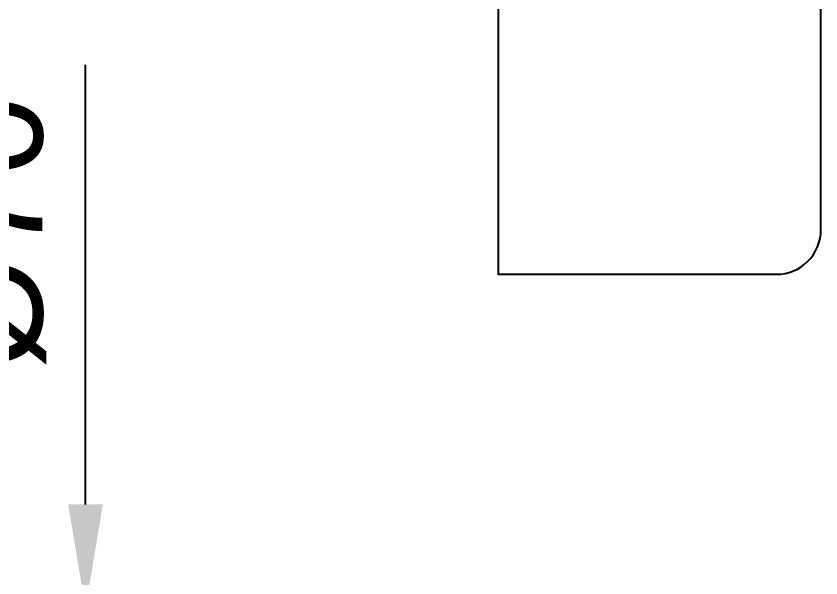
# Model space of a CAD drawing. Header units: millimetres. Extents: x 7820 to 8643, y -320 to 1669.
# Drawn here: x 7913.7 to 7967.9, y -203.7 to -165.8 of the extents above; entities that cross this region are included whole.
import ezdxf

# ---------------------------------------------------------------- set-up
doc = ezdxf.new("R2010")
doc.units = ezdxf.units.MM
doc.header["$MEASUREMENT"] = 0
doc.styles.get("Standard").update_dxf_attribs({"font": 'arial.ttf'})
doc.dimstyles.new('Vikas', dxfattribs={"dimtxt": 3, "dimasz": 3, "dimexe": 1, "dimexo": 3, "dimgap": 2.5, "dimtad": 3, "dimdec": 1, "dimdsep": 46, "dimtxsty": 'Standard', "dimcen": 0.09, "dimadec": 1, "dimazin": 2, "dimtfac": 1, "dimtdec": 1, "dimtofl": 0, "dimtmove": 0, "dimatfit": 1, "dimfxl": 0, "dimtolj": 1, "dimtzin": 0, "dimarcsym": 0})

# ---------------------------------------------------------------- blocks, each defined once
blk = doc.blocks.new('*D10')
at = {"color": 0, "lineweight": -2, "transparency": 16777216}
for p, q in [((7918.368, -198.715), (7918.368, -169.096)), ((7943.171, -205.715), (7917.368, -205.715)), ((7943.171, -275.715), (7917.368, -275.715)), ((7918.368, -282.715), (7918.368, -289.715))]:
    blk.add_line(p, q, dxfattribs=at)
at = {"color": 0, "transparency": 16777216}
for points in [[(7917.201, -198.715), (7919.535, -198.715), (7918.368, -205.715)], [(7917.201, -282.715), (7919.535, -282.715), (7918.368, -275.715)]]:
    blk.add_solid(points, dxfattribs=at)
at = {"layer": 'Defpoints', "color": 0, "transparency": 16777216}
for p in [(7946.171, -205.715), (7918.368, -275.715), (7946.171, -275.715)]:
    blk.add_point(p, dxfattribs=at)
at = {"color": 0, "transparency": 16777216, "insert": (7912.098, -180.406), "char_height": 7, "attachment_point": 5, "rotation": 90}
blk.add_mtext('\\A1;%%C70', dxfattribs=at)

msp = doc.modelspace()

# ---------------------------------------------------------------- linework, layer by layer
msp.add_lwpolyline([(7964.903, -183.215, 0.414214), (7967.903, -180.215), (7967.903, -121.215, 0.414214), (7964.903, -118.215), (7946.171, -118.215), (7946.171, -183.215)], format="xyb", close=True)

# ---------------------------------------------------------------- dimensions: what is measured, and where the dimension line sits
dim = msp.add_linear_dim(base=(7918.368, -275.715), p1=(7946.171, -205.715), p2=(7946.171, -275.715), angle=90, text='%%C<>', dimstyle='Vikas', override={"dimtxt": 7, "dimasz": 7, "dimdec": 0})
dim.commit()
dim.dimension.update_dxf_attribs({"geometry": '*D10', "text_midpoint": (7918.368, -180.406), "dimtype": 160})

doc.saveas('drawing.dxf')
